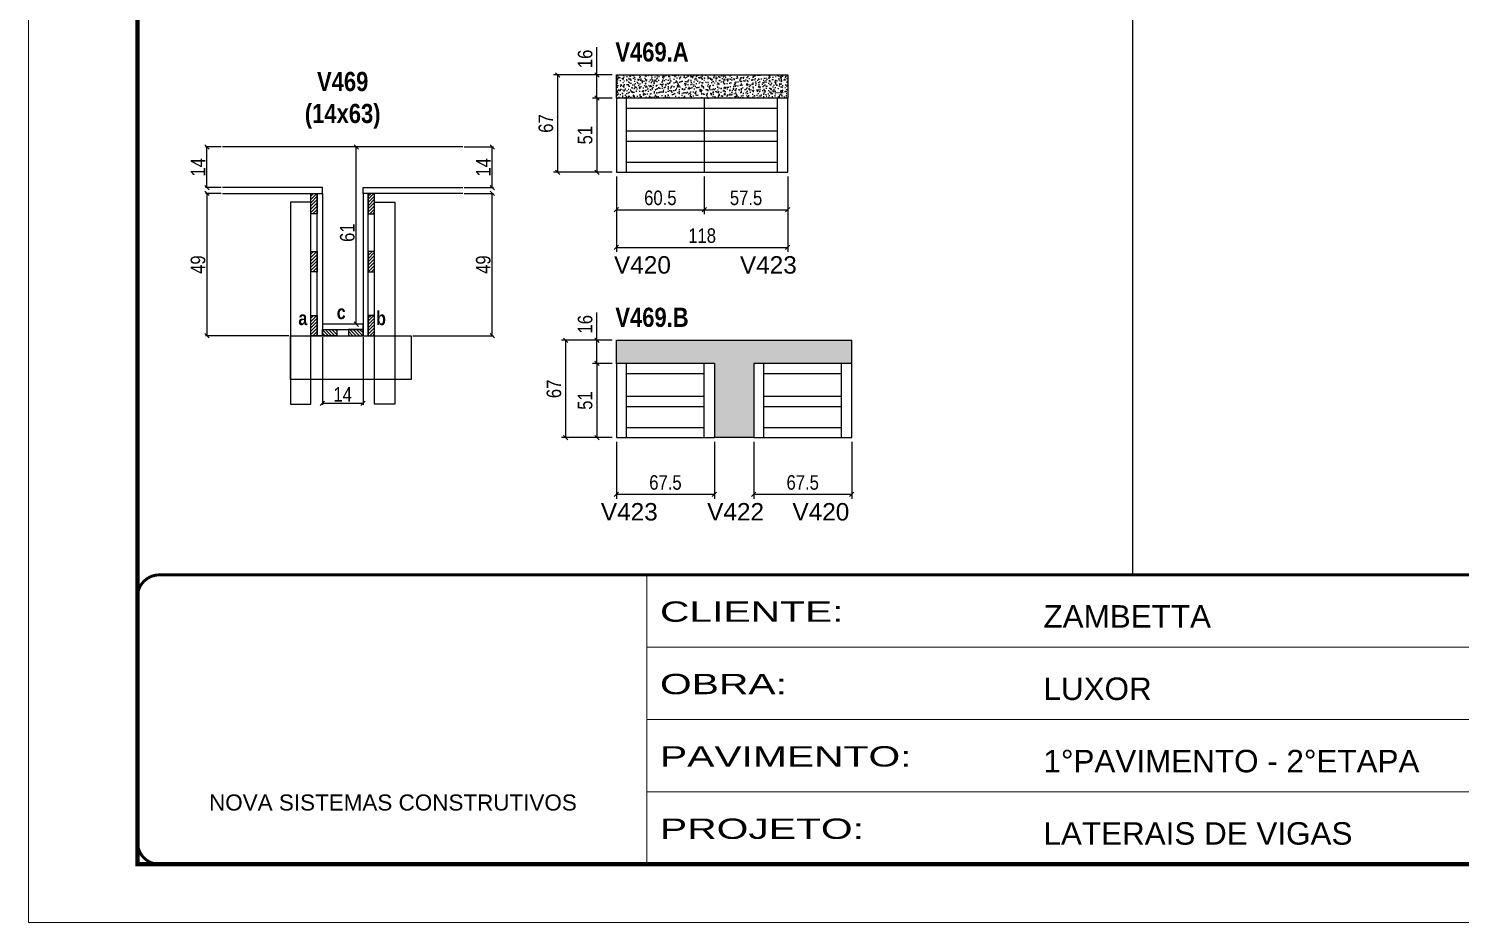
# Model space of a CAD drawing. Extents: x 3309 to 9563, y -2522 to 14608.
# Drawn here: x 8078 to 9064, y 10112 to 10727 of the extents above; entities that cross this region are included whole.
import ezdxf

# ---------------------------------------------------------------- set-up
doc = ezdxf.new("R2010")
doc.units = 0
doc.linetypes.add('CONTINUO', pattern=[0])
doc.linetypes.add('DASHED', pattern=[0.75, 0.5, -0.25])
for name, color, linetype in [('5', 5, 'Continuous'), ('COTA', 241, 'Continuous'), ('detalhes', 4, 'Continuous'), ('NOMENCLATURA', 7, 'Continuous'), ('Painéis', 200, 'Continuous'), ('SARR_2.2x7', 40, 'Continuous'), ('SARR_3.5x7', 81, 'Continuous')]:
    doc.layers.add(name, color=color, linetype=linetype)
for name, color, linetype, lineweight in [('CONCRETO', 251, 'Continuous', 25), ('Folhas', 255, 'Continuous', 9), ('SARRAFO DE PRESSAO', 251, 'DASHED', 9)]:
    doc.layers.add(name, color=color, linetype=linetype, lineweight=lineweight)
doc.styles.add('ARIAL', font='arial.ttf')
doc.styles.add('COTA TECNICA', font='techl___.ttf', dxfattribs={"height": 10})
doc.styles.add('COTA TECNICA 2X', font='techl___.ttf', dxfattribs={"height": 10})
doc.styles.get("Standard").update_dxf_attribs({"font": 'arial.ttf'})
doc.styles.add('TECNICA', font='techb___.ttf', dxfattribs={"height": 10})
doc.styles.add('Tecnologia', font='')
doc.styles.get('Tecnologia').set_extended_font_data('Forgotten Futurist')
doc.dimstyles.new('PAINEL', dxfattribs={"dimtxt": 10, "dimasz": 3, "dimexe": 3, "dimexo": 3, "dimgap": 3, "dimtad": 1, "dimdec": 1, "dimzin": 12, "dimdsep": 46, "dimtxsty": 'COTA TECNICA', "dimblk1": 'OBLIQUE', "dimblk2": 'OBLIQUE', "dimsah": 1, "dimcen": 0.9, "dimclrd": 4, "dimclre": 4, "dimclrt": 240, "dimadec": 1, "dimazin": 3, "dimtfac": 1, "dimtdec": 1, "dimtmove": 0, "dimatfit": 3, "dimfxl": 1, "dimtolj": 1, "dimtzin": 12, "dimarcsym": 0})
doc.dimstyles.new('SECAO', dxfattribs={"dimscale": 0.333333, "dimtxt": 5, "dimasz": 9, "dimexe": 3, "dimexo": 3, "dimgap": 3, "dimtad": 1, "dimdec": 1, "dimlfac": 0.5, "dimzin": 12, "dimdsep": 46, "dimtxsty": 'COTA TECNICA 2X', "dimblk1": 'OBLIQUE', "dimblk2": 'OBLIQUE', "dimsah": 1, "dimcen": 0.9, "dimclrd": 4, "dimclre": 4, "dimclrt": 240, "dimadec": 1, "dimazin": 3, "dimtfac": 1, "dimtdec": 1, "dimtmove": 0, "dimatfit": 3, "dimfxl": 1, "dimtolj": 1, "dimtzin": 12, "dimarcsym": 0})
pattern_1 = [(45, (-115240.0796, -22661.525), (-1.122532015, 1.122532015), [])]

# ---------------------------------------------------------------- blocks, each defined once
blk = doc.blocks.new('9999999999')
at = {"color": 30, "linetype": 'CONTINUO'}
for p, q in [((98564.56, 34230.21), (98564.56, 34429.45)), ((98564.56, 34379.64), (99583.98, 34379.64)), ((98564.56, 34329.83), (99487.98, 34329.83)), ((98564.56, 34280.02), (99487.98, 34280.02))]:
    blk.add_line(p, q, dxfattribs=at)
at = {"color": 30, "linetype": 'CONTINUO', "const_width": 2}
blk.add_lwpolyline([(99583.98, 34230.21), (99583.98, 34414.45, 0.414214), (99568.98, 34429.45), (98228.98, 34429.45, 0.414214), (98213.98, 34414.45), (98213.98, 34245.21, 0.414214), (98228.98, 34230.21), (99583.98, 34230.21)], format="xyb", dxfattribs=at)
at = {"layer": 'Folhas'}
blk.add_lwpolyline([(98138.98, 34190.21), (99623.98, 34190.21), (99623.98, 35240.21), (98138.98, 35240.21)], close=True, dxfattribs=at)
at = {"layer": 'Folhas', "color": 30, "const_width": 3}
blk.add_lwpolyline([(98213.98, 34230.21), (99583.98, 34230.21), (99583.98, 35200.21), (98213.98, 35200.21)], close=True, dxfattribs=at)
at = {"color": 7, "linetype": 'Continuous', "ltscale": 5, "style": 'ARIAL'}
for s, height, p in [('ZAMBETTA', 15.483, (98837.68, 34393.13)), ('LUXOR', 15.483, (98837.68, 34343.32)), ('1°PAVIMENTO - 2°ETAPA', 15.4829, (98837.68, 34293.51)), ('NOVA SISTEMAS CONSTRUTIVOS', 11.0592, (98263.19, 34267.21)), ('LATERAIS DE VIGAS', 15.4829, (98837.68, 34243.7))]:
    blk.add_text(s, height=height, dxfattribs=at).set_placement(p)
at = {"layer": 'Folhas', "color": 7, "style": 'Tecnologia', "width": 1.5}
for s, p in [('CLIENTE:', (98573.65, 34397.17)), ('OBRA:', (98573.65, 34347.31)), ('PAVIMENTO:', (98573.65, 34297.5)), ('PROJETO:', (98573.65, 34247.69))]:
    blk.add_text(s, height=14, dxfattribs=at).set_placement(p)
blk = doc.blocks.new('_Oblique')
at = {"color": 0, "linetype": 'ByBlock', "lineweight": -2}
blk.add_line((-0.5, -0.5), (0.5, 0.5), dxfattribs=at)
blk = doc.blocks.new('*D465')
at = {"layer": 'COTA', "color": 4, "lineweight": -2, "transparency": 16777216}
for p, q in [((8210.39, 10614.01), (8199.6, 10614.01)), ((8200.6, 10614.01), (8200.6, 10516.01)), ((8257.09, 10516.01), (8199.6, 10516.01))]:
    blk.add_line(p, q, dxfattribs=at)
at = {"layer": 'Defpoints', "color": 0, "transparency": 16777216}
for p in [(8211.39, 10614.01), (8200.6, 10516.01), (8258.09, 10516.01, 0)]:
    blk.add_point(p, dxfattribs=at)
at = {"layer": 'COTA', "color": 4, "lineweight": -2, "transparency": 16777216, "xscale": 3, "yscale": 3, "zscale": 3}
for p, rotation in [((8200.6, 10614.01), 90), ((8200.6, 10516.01), 270)]:
    blk.add_blockref('_Oblique', p, dxfattribs=dict(at, rotation=rotation))
at = {"layer": 'COTA', "color": 240, "transparency": 16777216, "insert": (8194.5, 10565.01), "char_height": 10, "attachment_point": 5, "rotation": 90, "style": 'COTA TECNICA 2X'}
blk.add_mtext('\\A1;49', dxfattribs=at)
blk = doc.blocks.new('*D466')
at = {"layer": 'COTA', "color": 4, "lineweight": -2, "transparency": 16777216}
for p, q in [((8307.09, 10646.01), (8302.42, 10646.01)), ((8303.42, 10524.01), (8303.42, 10646.01)), ((8307.09, 10524.01), (8302.42, 10524.01))]:
    blk.add_line(p, q, dxfattribs=at)
at = {"layer": 'Defpoints', "color": 0, "transparency": 16777216}
for p in [(8303.42, 10646.01), (8308.09, 10646.01), (8308.09, 10524.01)]:
    blk.add_point(p, dxfattribs=at)
at = {"layer": 'COTA', "color": 4, "lineweight": -2, "transparency": 16777216, "xscale": 3, "yscale": 3, "zscale": 3}
for p, rotation in [((8303.42, 10646.01), 90), ((8303.42, 10524.01), 270)]:
    blk.add_blockref('_Oblique', p, dxfattribs=dict(at, rotation=rotation))
at = {"layer": 'COTA', "color": 240, "transparency": 16777216, "insert": (8297.31, 10587.01), "char_height": 10, "attachment_point": 5, "rotation": 90, "style": 'COTA TECNICA 2X'}
blk.add_mtext('\\A1;61', dxfattribs=at)
blk = doc.blocks.new('*D485')
at = {"layer": 'COTA', "color": 4, "lineweight": -2, "transparency": 16777216}
for p, q in [((8210.39, 10646.01), (8199.6, 10646.01)), ((8200.6, 10618.01), (8200.6, 10646.01)), ((8210.39, 10618.01), (8199.6, 10618.01))]:
    blk.add_line(p, q, dxfattribs=at)
at = {"layer": 'Defpoints', "color": 0, "transparency": 16777216}
for p in [(8200.6, 10646.01), (8211.39, 10646.01), (8211.39, 10618.01)]:
    blk.add_point(p, dxfattribs=at)
at = {"layer": 'COTA', "color": 4, "lineweight": -2, "transparency": 16777216, "xscale": 3, "yscale": 3, "zscale": 3}
for p, rotation in [((8200.6, 10646.01), 90), ((8200.6, 10618.01), 270)]:
    blk.add_blockref('_Oblique', p, dxfattribs=dict(at, rotation=rotation))
at = {"layer": 'COTA', "color": 240, "transparency": 16777216, "insert": (8194.53, 10632.01), "char_height": 10, "attachment_point": 5, "rotation": 90, "style": 'COTA TECNICA 2X'}
blk.add_mtext('\\A1;14', dxfattribs=at)
blk = doc.blocks.new('*D486')
at = {"layer": 'COTA', "color": 4, "lineweight": -2, "transparency": 16777216}
for p, q in [((8280.09, 10515.01), (8280.09, 10468.57)), ((8308.09, 10515.01), (8308.09, 10468.57)), ((8280.09, 10469.57), (8308.09, 10469.57))]:
    blk.add_line(p, q, dxfattribs=at)
at = {"layer": 'Defpoints', "color": 0, "transparency": 16777216}
for p in [(8280.09, 10516.01), (8308.09, 10516.01), (8308.09, 10469.57)]:
    blk.add_point(p, dxfattribs=at)
at = {"layer": 'COTA', "color": 4, "lineweight": -2, "transparency": 16777216, "xscale": 3, "yscale": 3, "zscale": 3, "rotation": 180}
blk.add_blockref('_Oblique', (8280.09, 10469.57), dxfattribs=at)
at = {"layer": 'COTA', "color": 4, "lineweight": -2, "transparency": 16777216, "xscale": 3, "yscale": 3, "zscale": 3}
blk.add_blockref('_Oblique', (8308.09, 10469.57), dxfattribs=at)
at = {"layer": 'COTA', "color": 240, "transparency": 16777216, "insert": (8294.09, 10475.64), "char_height": 10, "attachment_point": 5, "style": 'COTA TECNICA 2X'}
blk.add_mtext('\\A1;14', dxfattribs=at)
blk = doc.blocks.new('*D487')
at = {"layer": 'COTA', "color": 4, "lineweight": -2, "transparency": 16777216}
for p, q in [((8377.79, 10614.01), (8398.02, 10614.01)), ((8397.02, 10516.01), (8397.02, 10614.01)), ((8342.28, 10516.01), (8398.02, 10516.01))]:
    blk.add_line(p, q, dxfattribs=at)
at = {"layer": 'Defpoints', "color": 0, "transparency": 16777216}
for p in [(8376.79, 10614.01), (8397.02, 10614.01), (8341.28, 10516.01)]:
    blk.add_point(p, dxfattribs=at)
at = {"layer": 'COTA', "color": 4, "lineweight": -2, "transparency": 16777216, "xscale": 3, "yscale": 3, "zscale": 3}
for p, rotation in [((8397.02, 10614.01), 90), ((8397.02, 10516.01), 270)]:
    blk.add_blockref('_Oblique', p, dxfattribs=dict(at, rotation=rotation))
at = {"layer": 'COTA', "color": 240, "transparency": 16777216, "insert": (8390.92, 10565.01), "char_height": 10, "attachment_point": 5, "rotation": 90, "style": 'COTA TECNICA 2X'}
blk.add_mtext('\\A1;49', dxfattribs=at)
blk = doc.blocks.new('*D488')
at = {"layer": 'COTA', "color": 4, "lineweight": -2, "transparency": 16777216}
for p, q in [((8377.79, 10646.01), (8398.02, 10646.01)), ((8397.02, 10618.01), (8397.02, 10646.01)), ((8377.79, 10618.01), (8398.02, 10618.01))]:
    blk.add_line(p, q, dxfattribs=at)
at = {"layer": 'Defpoints', "color": 0, "transparency": 16777216}
for p in [(8376.79, 10646.01), (8397.02, 10646.01), (8376.79, 10618.01)]:
    blk.add_point(p, dxfattribs=at)
at = {"layer": 'COTA', "color": 4, "lineweight": -2, "transparency": 16777216, "xscale": 3, "yscale": 3, "zscale": 3}
for p, rotation in [((8397.02, 10646.01), 90), ((8397.02, 10618.01), 270)]:
    blk.add_blockref('_Oblique', p, dxfattribs=dict(at, rotation=rotation))
at = {"layer": 'COTA', "color": 240, "transparency": 16777216, "insert": (8390.95, 10632.01), "char_height": 10, "attachment_point": 5, "rotation": 90, "style": 'COTA TECNICA 2X'}
blk.add_mtext('\\A1;14', dxfattribs=at)
blk = doc.blocks.new('*D489')
at = {"layer": 'COTA', "color": 4, "lineweight": -2, "transparency": 16777216}
for p, q in [((8482.56, 10442.95), (8482.56, 10403.86)), ((8550.06, 10442.95), (8550.06, 10403.86)), ((8482.56, 10406.86), (8550.06, 10406.86))]:
    blk.add_line(p, q, dxfattribs=at)
at = {"layer": 'Defpoints', "color": 0, "transparency": 16777216}
for p in [(8482.56, 10445.95), (8550.06, 10445.95), (8550.06, 10406.86)]:
    blk.add_point(p, dxfattribs=at)
at = {"layer": 'COTA', "color": 4, "lineweight": -2, "transparency": 16777216, "xscale": 3, "yscale": 3, "zscale": 3, "rotation": 180}
blk.add_blockref('_Oblique', (8482.56, 10406.86), dxfattribs=at)
at = {"layer": 'COTA', "color": 4, "lineweight": -2, "transparency": 16777216, "xscale": 3, "yscale": 3, "zscale": 3}
blk.add_blockref('_Oblique', (8550.06, 10406.86), dxfattribs=at)
at = {"layer": 'COTA', "color": 240, "transparency": 16777216, "insert": (8516.31, 10414.97), "char_height": 10, "attachment_point": 5, "style": 'COTA TECNICA'}
blk.add_mtext('\\A1;67.5', dxfattribs=at)
blk = doc.blocks.new('*D490')
at = {"layer": 'COTA', "color": 4, "lineweight": -2, "transparency": 16777216}
for p, q in [((8577.06, 10442.95), (8577.06, 10403.86)), ((8644.56, 10442.95), (8644.56, 10403.86)), ((8577.06, 10406.86), (8644.56, 10406.86))]:
    blk.add_line(p, q, dxfattribs=at)
at = {"layer": 'Defpoints', "color": 0, "transparency": 16777216}
for p in [(8577.06, 10445.95), (8644.56, 10445.95), (8644.56, 10406.86)]:
    blk.add_point(p, dxfattribs=at)
at = {"layer": 'COTA', "color": 4, "lineweight": -2, "transparency": 16777216, "xscale": 3, "yscale": 3, "zscale": 3, "rotation": 180}
blk.add_blockref('_Oblique', (8577.06, 10406.86), dxfattribs=at)
at = {"layer": 'COTA', "color": 4, "lineweight": -2, "transparency": 16777216, "xscale": 3, "yscale": 3, "zscale": 3}
blk.add_blockref('_Oblique', (8644.56, 10406.86), dxfattribs=at)
at = {"layer": 'COTA', "color": 240, "transparency": 16777216, "insert": (8610.81, 10414.97), "char_height": 10, "attachment_point": 5, "style": 'COTA TECNICA'}
blk.add_mtext('\\A1;67.5', dxfattribs=at)
blk = doc.blocks.new('*D491')
at = {"layer": 'COTA', "color": 4, "lineweight": -2, "transparency": 16777216}
for p, q in [((8479.56, 10496.95), (8466.15, 10496.95)), ((8469.15, 10496.95), (8469.15, 10445.95)), ((8479.56, 10445.95), (8466.15, 10445.95))]:
    blk.add_line(p, q, dxfattribs=at)
at = {"layer": 'Defpoints', "color": 0, "transparency": 16777216}
for p in [(8482.56, 10496.95), (8469.15, 10445.95), (8482.56, 10445.95)]:
    blk.add_point(p, dxfattribs=at)
at = {"layer": 'COTA', "color": 4, "lineweight": -2, "transparency": 16777216, "xscale": 3, "yscale": 3, "zscale": 3}
for p, rotation in [((8469.15, 10496.95), 90), ((8469.15, 10445.95), 270)]:
    blk.add_blockref('_Oblique', p, dxfattribs=dict(at, rotation=rotation))
at = {"layer": 'COTA', "color": 240, "transparency": 16777216, "insert": (8461.04, 10471.45), "char_height": 10, "attachment_point": 5, "rotation": 90, "style": 'COTA TECNICA'}
blk.add_mtext('\\A1;51', dxfattribs=at)
blk = doc.blocks.new('*D492')
at = {"layer": 'COTA', "color": 4, "lineweight": -2, "transparency": 16777216}
for p, q in [((8469.15, 10512.95), (8469.15, 10531.97)), ((8479.56, 10512.95), (8466.15, 10512.95)), ((8469.15, 10496.95), (8469.15, 10512.95)), ((8479.56, 10496.95), (8466.15, 10496.95))]:
    blk.add_line(p, q, dxfattribs=at)
at = {"layer": 'Defpoints', "color": 0, "transparency": 16777216}
for p in [(8469.15, 10512.95), (8482.56, 10512.95), (8482.56, 10496.95)]:
    blk.add_point(p, dxfattribs=at)
at = {"layer": 'COTA', "color": 4, "lineweight": -2, "transparency": 16777216, "xscale": 3, "yscale": 3, "zscale": 3}
for p, rotation in [((8469.15, 10512.95), 90), ((8469.15, 10496.95), 270)]:
    blk.add_blockref('_Oblique', p, dxfattribs=dict(at, rotation=rotation))
at = {"layer": 'COTA', "color": 240, "transparency": 16777216, "insert": (8461.04, 10523.96), "char_height": 10, "attachment_point": 5, "rotation": 90, "style": 'COTA TECNICA'}
blk.add_mtext('\\A1;16', dxfattribs=at)
blk = doc.blocks.new('*D493')
at = {"layer": 'COTA', "color": 4, "lineweight": -2, "transparency": 16777216}
for p, q in [((8479.56, 10512.95), (8444.68, 10512.95)), ((8447.68, 10445.95), (8447.68, 10512.95)), ((8479.56, 10445.95), (8444.68, 10445.95))]:
    blk.add_line(p, q, dxfattribs=at)
at = {"layer": 'Defpoints', "color": 0, "transparency": 16777216}
for p in [(8447.68, 10512.95), (8482.56, 10512.95), (8482.56, 10445.95)]:
    blk.add_point(p, dxfattribs=at)
at = {"layer": 'COTA', "color": 4, "lineweight": -2, "transparency": 16777216, "xscale": 3, "yscale": 3, "zscale": 3}
for p, rotation in [((8447.68, 10512.95), 90), ((8447.68, 10445.95), 270)]:
    blk.add_blockref('_Oblique', p, dxfattribs=dict(at, rotation=rotation))
at = {"layer": 'COTA', "color": 240, "transparency": 16777216, "insert": (8439.58, 10479.45), "char_height": 10, "attachment_point": 5, "rotation": 90, "style": 'COTA TECNICA'}
blk.add_mtext('\\A1;67', dxfattribs=at)
blk = doc.blocks.new('*D494')
at = {"layer": 'COTA', "color": 4, "lineweight": -2, "transparency": 16777216}
for p, q in [((8482.56, 10625.66), (8482.56, 10573.83)), ((8600.56, 10625.66), (8600.56, 10573.83)), ((8482.56, 10576.83), (8600.56, 10576.83))]:
    blk.add_line(p, q, dxfattribs=at)
at = {"layer": 'Defpoints', "color": 0, "transparency": 16777216}
for p in [(8482.56, 10628.66), (8600.56, 10628.66), (8600.56, 10576.83)]:
    blk.add_point(p, dxfattribs=at)
at = {"layer": 'COTA', "color": 4, "lineweight": -2, "transparency": 16777216, "xscale": 3, "yscale": 3, "zscale": 3, "rotation": 180}
blk.add_blockref('_Oblique', (8482.56, 10576.83), dxfattribs=at)
at = {"layer": 'COTA', "color": 4, "lineweight": -2, "transparency": 16777216, "xscale": 3, "yscale": 3, "zscale": 3}
blk.add_blockref('_Oblique', (8600.56, 10576.83), dxfattribs=at)
at = {"layer": 'COTA', "color": 240, "transparency": 16777216, "insert": (8541.56, 10584.93), "char_height": 10, "attachment_point": 5, "style": 'COTA TECNICA'}
blk.add_mtext('\\A1;118', dxfattribs=at)
blk = doc.blocks.new('*D495')
at = {"layer": 'COTA', "color": 4, "lineweight": -2, "transparency": 16777216}
for p, q in [((8482.56, 10625.66), (8482.56, 10599.82)), ((8543.06, 10625.66), (8543.06, 10599.82)), ((8482.56, 10602.82), (8543.06, 10602.82))]:
    blk.add_line(p, q, dxfattribs=at)
at = {"layer": 'Defpoints', "color": 0, "transparency": 16777216}
for p in [(8482.56, 10628.66), (8543.06, 10628.66), (8543.06, 10602.82)]:
    blk.add_point(p, dxfattribs=at)
at = {"layer": 'COTA', "color": 4, "lineweight": -2, "transparency": 16777216, "xscale": 3, "yscale": 3, "zscale": 3, "rotation": 180}
blk.add_blockref('_Oblique', (8482.56, 10602.82), dxfattribs=at)
at = {"layer": 'COTA', "color": 4, "lineweight": -2, "transparency": 16777216, "xscale": 3, "yscale": 3, "zscale": 3}
blk.add_blockref('_Oblique', (8543.06, 10602.82), dxfattribs=at)
at = {"layer": 'COTA', "color": 240, "transparency": 16777216, "insert": (8512.81, 10610.93), "char_height": 10, "attachment_point": 5, "style": 'COTA TECNICA'}
blk.add_mtext('\\A1;60.5', dxfattribs=at)
blk = doc.blocks.new('*D496')
at = {"layer": 'COTA', "color": 4, "lineweight": -2, "transparency": 16777216}
for p, q in [((8543.06, 10625.66), (8543.06, 10599.82)), ((8600.56, 10625.66), (8600.56, 10599.82)), ((8543.06, 10602.82), (8600.56, 10602.82))]:
    blk.add_line(p, q, dxfattribs=at)
at = {"layer": 'Defpoints', "color": 0, "transparency": 16777216}
for p in [(8543.06, 10628.66), (8600.56, 10628.66), (8600.56, 10602.82)]:
    blk.add_point(p, dxfattribs=at)
at = {"layer": 'COTA', "color": 4, "lineweight": -2, "transparency": 16777216, "xscale": 3, "yscale": 3, "zscale": 3, "rotation": 180}
blk.add_blockref('_Oblique', (8543.06, 10602.82), dxfattribs=at)
at = {"layer": 'COTA', "color": 4, "lineweight": -2, "transparency": 16777216, "xscale": 3, "yscale": 3, "zscale": 3}
blk.add_blockref('_Oblique', (8600.56, 10602.82), dxfattribs=at)
at = {"layer": 'COTA', "color": 240, "transparency": 16777216, "insert": (8571.81, 10610.93), "char_height": 10, "attachment_point": 5, "style": 'COTA TECNICA'}
blk.add_mtext('\\A1;57.5', dxfattribs=at)
blk = doc.blocks.new('*D497')
at = {"layer": 'COTA', "color": 4, "lineweight": -2, "transparency": 16777216}
for p, q in [((8479.56, 10679.66), (8466.15, 10679.66)), ((8469.15, 10679.66), (8469.15, 10628.66)), ((8479.56, 10628.66), (8466.15, 10628.66))]:
    blk.add_line(p, q, dxfattribs=at)
at = {"layer": 'Defpoints', "color": 0, "transparency": 16777216}
for p in [(8482.56, 10679.66), (8469.15, 10628.66), (8482.56, 10628.66)]:
    blk.add_point(p, dxfattribs=at)
at = {"layer": 'COTA', "color": 4, "lineweight": -2, "transparency": 16777216, "xscale": 3, "yscale": 3, "zscale": 3}
for p, rotation in [((8469.15, 10679.66), 90), ((8469.15, 10628.66), 270)]:
    blk.add_blockref('_Oblique', p, dxfattribs=dict(at, rotation=rotation))
at = {"layer": 'COTA', "color": 240, "transparency": 16777216, "insert": (8461.04, 10654.16), "char_height": 10, "attachment_point": 5, "rotation": 90, "style": 'COTA TECNICA'}
blk.add_mtext('\\A1;51', dxfattribs=at)
blk = doc.blocks.new('*D498')
at = {"layer": 'COTA', "color": 4, "lineweight": -2, "transparency": 16777216}
for p, q in [((8469.15, 10695.66), (8469.15, 10714.67)), ((8479.56, 10695.66), (8466.15, 10695.66)), ((8469.15, 10679.66), (8469.15, 10695.66)), ((8479.56, 10679.66), (8466.15, 10679.66))]:
    blk.add_line(p, q, dxfattribs=at)
at = {"layer": 'Defpoints', "color": 0, "transparency": 16777216}
for p in [(8469.15, 10695.66), (8482.56, 10695.66), (8482.56, 10679.66)]:
    blk.add_point(p, dxfattribs=at)
at = {"layer": 'COTA', "color": 4, "lineweight": -2, "transparency": 16777216, "xscale": 3, "yscale": 3, "zscale": 3}
for p, rotation in [((8469.15, 10695.66), 90), ((8469.15, 10679.66), 270)]:
    blk.add_blockref('_Oblique', p, dxfattribs=dict(at, rotation=rotation))
at = {"layer": 'COTA', "color": 240, "transparency": 16777216, "insert": (8461.04, 10706.66), "char_height": 10, "attachment_point": 5, "rotation": 90, "style": 'COTA TECNICA'}
blk.add_mtext('\\A1;16', dxfattribs=at)
blk = doc.blocks.new('*D499')
at = {"layer": 'COTA', "color": 4, "lineweight": -2, "transparency": 16777216}
for p, q in [((8479.56, 10695.66), (8439.13, 10695.66)), ((8442.13, 10628.66), (8442.13, 10695.66)), ((8479.56, 10628.66), (8439.13, 10628.66))]:
    blk.add_line(p, q, dxfattribs=at)
at = {"layer": 'Defpoints', "color": 0, "transparency": 16777216}
for p in [(8442.13, 10695.66), (8482.56, 10695.66), (8482.56, 10628.66)]:
    blk.add_point(p, dxfattribs=at)
at = {"layer": 'COTA', "color": 4, "lineweight": -2, "transparency": 16777216, "xscale": 3, "yscale": 3, "zscale": 3}
for p, rotation in [((8442.13, 10695.66), 90), ((8442.13, 10628.66), 270)]:
    blk.add_blockref('_Oblique', p, dxfattribs=dict(at, rotation=rotation))
at = {"layer": 'COTA', "color": 240, "transparency": 16777216, "insert": (8434.02, 10662.16), "char_height": 10, "attachment_point": 5, "rotation": 90, "style": 'COTA TECNICA'}
blk.add_mtext('\\A1;67', dxfattribs=at)

msp = doc.modelspace()

# ---------------------------------------------------------------- hatches: boundary and pattern name
at = {"layer": 'COTA'}
h = msp.add_hatch(dxfattribs=at)
h.set_pattern_fill('AR-CONC', color=256, scale=0.03)
h.set_pattern_definition([(50, (1585, 181.9274), (5.46554, -0.4781726), [0.5715, -6.2865]), (355, (1585, 181.9274), (-1.0573026, 5.7317054), [0.4572, -5.0292175]), (100.451445, (1585.4555, 181.8875), (4.4082374, 5.2535326), [0.4857003, -5.3427073]), (46.1842, (1585, 183.4514), (8.1323712, -1.26127), [0.85725, -9.42975]), (96.63556, (1585.678, 183.346), (7.122124, 7.4227837), [0.7285507, -8.014068]), (351.18415, (1585, 183.451), (7.122124, 7.422784), [0.685799, -7.543792]), (21, (1585.762, 183.0704), (4.5484317, -3.067956), [0.5715, -6.2865]), (326, (1585.762, 183.0704), (1.8540609, 5.525639), [0.4572, -5.0292]), (71.451445, (1586.141, 182.8147), (6.4024926, 2.457683), [0.4857003, -5.3426981]), (37.5, (1585, 181.9274), (0.0926581, 2.53665117), [0, -4.96824, 0, -5.1054, 0, -5.04825]), (7.5, (1585, 181.9274), (2.0045899, 3.00541724), [0, -2.91084, 0, -4.85394, 0, -1.92405]), (327.5, (1583.3007, 181.9274), (4.06771786, -0.17186232), [0, -1.905, 0, -5.9436, 0, -7.8867]), (317.5, (1582.5387, 181.9274), (4.4438754, 0.7627947), [0, -2.4765, 0, -3.94716, 0, -5.6007])])
h.paths.add_polyline_path([(8600.56, 10679.66), (8600.56, 10695.66), (8482.56, 10695.66), (8482.56, 10679.66)])
h = msp.add_hatch(dxfattribs=at)
h.set_pattern_fill('AR-CONC', color=256, scale=0.03)
h.set_pattern_definition([(50, (4, 755.728), (5.46554, -0.4781726), [0.5715, -6.2865]), (355, (4, 755.728), (-1.0573026, 5.7317054), [0.4572, -5.0292175]), (100.451445, (4.4555, 755.688), (4.4082374, 5.2535326), [0.4857003, -5.3427073]), (46.1842, (4, 757.252), (8.1323712, -1.26127), [0.85725, -9.42975]), (96.63556, (4.678, 757.147), (7.122124, 7.4227837), [0.7285507, -8.014068]), (351.18415, (4, 757.252), (7.122124, 7.422784), [0.685799, -7.543792]), (21, (4.762, 756.871), (4.5484317, -3.067956), [0.5715, -6.2865]), (326, (4.762, 756.871), (1.8540609, 5.525639), [0.4572, -5.0292]), (71.451445, (5.141, 756.615), (6.4024926, 2.457683), [0.4857003, -5.3426981]), (37.5, (4, 755.7278), (0.0926581, 2.53665117), [0, -4.96824, 0, -5.1054, 0, -5.04825]), (7.5, (4, 755.7278), (2.0045899, 3.00541724), [0, -2.91084, 0, -4.85394, 0, -1.92405]), (327.5, (2.3007, 755.7278), (4.06771786, -0.17186232), [0, -1.905, 0, -5.9436, 0, -7.8867]), (317.5, (1.5387, 755.7278), (4.4438754, 0.7627947), [0, -2.4765, 0, -3.94716, 0, -5.6007])])
h.paths.add_polyline_path([(8550.06, 10445.95), (8577.06, 10445.95), (8577.06, 10496.95), (8644.56, 10496.95), (8644.56, 10512.95), (8482.56, 10512.95), (8482.56, 10496.95), (8550.06, 10496.95)])
at = {"layer": 'SARR_2.2x7'}
h = msp.add_hatch(dxfattribs=at)
h.set_pattern_fill('ANSI31', color=256, scale=0.5)
h.set_pattern_definition([(45, (-115240.0796, -22621.525), (-1.122532015, 1.122532015), [])])
h.paths.add_polyline_path([(8272.09, 10600.01), (8276.49, 10600.01), (8276.49, 10614.01), (8272.09, 10614.01)])
h = msp.add_hatch(dxfattribs=at)
h.set_pattern_fill('ANSI31', color=256, scale=0.5)
h.set_pattern_definition([(45, (-115250.0796, -22621.525), (-1.122532015, 1.122532015), [])])
h.paths.add_polyline_path([(8316.09, 10600.01), (8311.69, 10600.01), (8311.69, 10614.01), (8316.09, 10614.01)])
h = msp.add_hatch(dxfattribs=at)
h.set_pattern_fill('ANSI31', color=256, scale=0.5)
h.set_pattern_definition(pattern_1)
h.paths.add_polyline_path([(8272.09, 10560.01), (8276.49, 10560.01), (8276.49, 10574.01), (8272.09, 10574.01)])
h = msp.add_hatch(dxfattribs=at)
h.set_pattern_fill('ANSI31', color=256, scale=0.5)
h.set_pattern_definition(pattern_1)
h.paths.add_polyline_path([(8316.09, 10560.01), (8311.69, 10560.01), (8311.69, 10574.01), (8316.09, 10574.01)])
h = msp.add_hatch(dxfattribs=at)
h.set_pattern_fill('ANSI31', color=256, scale=0.5)
h.set_pattern_definition([(45, (-115240.0796, -22705.525), (-1.122532015, 1.122532015), [])])
h.paths.add_polyline_path([(8272.09, 10516.01), (8276.49, 10516.01), (8276.49, 10530.01), (8272.09, 10530.01)])
h = msp.add_hatch(dxfattribs=at)
h.set_pattern_fill('ANSI31', color=256, scale=0.5)
h.set_pattern_definition([(45, (-115250.0796, -22705.525), (-1.122532015, 1.122532015), [])])
h.paths.add_polyline_path([(8316.09, 10516.01), (8311.69, 10516.01), (8311.69, 10530.01), (8316.09, 10530.01)])
h = msp.add_hatch(dxfattribs=at)
h.set_pattern_fill('ANSI31', color=256, scale=0.5, angle=90)
h.set_pattern_definition([(135, (41515.6287, -112996.1561), (-1.122532015, -1.122532015), [])])
h.paths.add_polyline_path([(8290.09, 10516.01), (8290.09, 10520.41), (8280.09, 10520.41), (8280.09, 10516.01)])
h = msp.add_hatch(dxfattribs=at)
h.set_pattern_fill('ANSI31', color=256, scale=0.5, angle=90)
h.set_pattern_definition([(135, (41505.6287, -112996.1561), (-1.122532015, -1.122532015), [])])
h.paths.add_polyline_path([(8298.09, 10520.41), (8298.09, 10516.01), (8308.09, 10516.01), (8308.09, 10520.41)])

# ---------------------------------------------------------------- linework, layer by layer
at = {"layer": 'CONCRETO', "linetype": 'Continuous'}
msp.add_line((8376.79, 10646.01), (8211.39, 10646.01), dxfattribs=at)
at = {"layer": 'COTA'}
for p, q in [((8837.87, 11122.13), (8837.87, 10351.38)), ((8482.56, 10679.66), (8482.56, 10695.66)), ((8482.56, 10695.66), (8600.56, 10695.66)), ((8600.56, 10695.66), (8600.56, 10679.66)), ((8482.56, 10496.95), (8482.56, 10512.95)), ((8482.56, 10512.95), (8644.56, 10512.95)), ((8644.56, 10496.95), (8644.56, 10512.95)), ((8577.06, 10445.95), (8550.06, 10445.95))]:
    msp.add_line(p, q, dxfattribs=at)
at = {"layer": 'Painéis', "linetype": 'ByBlock'}
for p, q in [((8600.56, 10679.66), (8482.56, 10679.66)), ((8482.56, 10679.66), (8482.56, 10628.66)), ((8543.06, 10679.66), (8543.06, 10628.66)), ((8600.56, 10628.66), (8600.56, 10679.66)), ((8482.56, 10628.66), (8600.56, 10628.66)), ((8550.06, 10496.95), (8482.56, 10496.95)), ((8482.56, 10496.95), (8482.56, 10445.95)), ((8550.06, 10496.95), (8550.06, 10445.95)), ((8644.56, 10496.95), (8577.06, 10496.95)), ((8577.06, 10496.95), (8577.06, 10445.95)), ((8644.56, 10445.95), (8644.56, 10496.95)), ((8482.56, 10445.95), (8550.06, 10445.95)), ((8577.06, 10445.95), (8644.56, 10445.95))]:
    msp.add_line(p, q, dxfattribs=at)
at = {"layer": 'Painéis', "linetype": 'Continuous'}
for points in [[(8211.39, 10614.01), (8280.09, 10614.01), (8280.09, 10618.01), (8211.39, 10618.01)], [(8376.79, 10614.01), (8308.09, 10614.01), (8308.09, 10618.01), (8376.79, 10618.01)]]:
    msp.add_lwpolyline(points, dxfattribs=at)
for points in [[(8276.49, 10516.01), (8276.49, 10614.01), (8280.09, 10614.01), (8280.09, 10516.01)], [(8311.69, 10516.01), (8311.69, 10614.01), (8308.09, 10614.01), (8308.09, 10516.01)], [(8308.09, 10524.01), (8280.09, 10524.01), (8280.09, 10520.41), (8308.09, 10520.41)]]:
    msp.add_lwpolyline(points, close=True, dxfattribs=at)
at = {"layer": 'SARR_2.2x7', "linetype": 'Continuous'}
for p, q in [((8489.56, 10628.66), (8489.56, 10679.66)), ((8593.56, 10628.66), (8593.56, 10679.66)), ((8489.56, 10672.66), (8543.06, 10672.66)), ((8543.06, 10672.66), (8593.56, 10672.66)), ((8489.56, 10657.11), (8543.06, 10657.11)), ((8543.06, 10657.11), (8593.56, 10657.11)), ((8489.56, 10650.11), (8543.06, 10650.11)), ((8543.06, 10650.11), (8593.56, 10650.11)), ((8489.56, 10635.66), (8543.06, 10635.66)), ((8543.06, 10635.66), (8593.56, 10635.66)), ((8489.56, 10445.95), (8489.56, 10496.95)), ((8489.56, 10489.95), (8543.06, 10489.95)), ((8543.06, 10445.95), (8543.06, 10496.95)), ((8584.06, 10445.95), (8584.06, 10496.95)), ((8584.06, 10489.95), (8637.56, 10489.95)), ((8637.56, 10445.95), (8637.56, 10496.95)), ((8489.56, 10474.43), (8543.06, 10474.43)), ((8584.06, 10474.43), (8637.56, 10474.43)), ((8489.56, 10467.43), (8543.06, 10467.43)), ((8584.06, 10467.43), (8637.56, 10467.43)), ((8489.56, 10452.95), (8543.06, 10452.95)), ((8584.06, 10452.95), (8637.56, 10452.95))]:
    msp.add_line(p, q, dxfattribs=at)
at = {"layer": 'SARR_2.2x7'}
for points in [[(8276.49, 10614.01), (8276.49, 10600.01), (8272.09, 10600.01), (8272.09, 10614.01)], [(8311.69, 10614.01), (8311.69, 10600.01), (8316.09, 10600.01), (8316.09, 10614.01)], [(8276.49, 10574.01), (8276.49, 10560.01), (8272.09, 10560.01), (8272.09, 10574.01)], [(8311.69, 10574.01), (8311.69, 10560.01), (8316.09, 10560.01), (8316.09, 10574.01)], [(8276.49, 10530.01), (8276.49, 10516.01), (8272.09, 10516.01), (8272.09, 10530.01)], [(8311.69, 10530.01), (8311.69, 10516.01), (8316.09, 10516.01), (8316.09, 10530.01)], [(8280.09, 10520.41), (8290.09, 10520.41), (8290.09, 10516.01), (8280.09, 10516.01)], [(8308.09, 10520.41), (8298.09, 10520.41), (8298.09, 10516.01), (8308.09, 10516.01)]]:
    msp.add_lwpolyline(points, close=True, dxfattribs=at)
at = {"layer": 'SARR_3.5x7'}
for points in [[(8272.09, 10608.01), (8258.09, 10608.01), (8258.09, 10469.04), (8272.09, 10469.04)], [(8316.09, 10608.01), (8330.09, 10608.01), (8330.09, 10469.04), (8316.09, 10469.04)], [(8258.09, 10516.01), (8341.28, 10516.01), (8341.28, 10485.92), (8258.09, 10485.92)]]:
    msp.add_lwpolyline(points, close=True, dxfattribs=at)

# ---------------------------------------------------------------- block references
at = {"layer": 'SARRAFO DE PRESSAO', "color": 6, "linetype": 'ByBlock'}
msp.add_blockref('9999999999', (-90061.11, -24078.07), dxfattribs=at)

# ---------------------------------------------------------------- texts
at = {"layer": '5', "linetype": 'Continuous'}
for s, rotation, p in [('V420', 0.00004, (8480.9, 10558.82)), ('V423', 359.99996, (8567.59, 10558.82)), ('V423', 359.99996, (8471.85, 10388.84)), ('V422', 0.00004, (8545.03, 10388.84)), ('V420', 359.99996, (8603.74, 10388.84))]:
    msp.add_text(s, height=12, rotation=rotation, dxfattribs=at).set_placement(p)
at = {"layer": 'detalhes', "style": 'TECNICA'}
for s, p in [('a', (8263.57, 10523.38)), ('c', (8290.01, 10527.48)), ('b', (8317.13, 10523.36))]:
    msp.add_text(s, height=9.6, dxfattribs=at).set_placement(p)
at = {"layer": 'NOMENCLATURA', "style": 'TECNICA'}
for s, p in [('V469.A', (8481.84, 10704.84)), ('V469.B', (8481.84, 10522.14))]:
    msp.add_text(s, height=13.2, dxfattribs=at).set_placement(p)
at = {"layer": 'NOMENCLATURA', "insert": (8294.09, 10697.71), "char_height": 13.2, "attachment_point": 2, "style": 'TECNICA'}
msp.add_mtext_dynamic_manual_height_columns('V469\\P(14x63)', width=300.2766, gutter_width=1, heights=[0], dxfattribs=at)

# ---------------------------------------------------------------- dimensions: what is measured, and where the dimension line sits
at = {"layer": 'COTA'}
for base, p1, p2, angle, dimstyle, picture, middle in [((8469.15, 10695.66), (8482.56, 10679.66), (8482.56, 10695.66), 90, 'PAINEL', '*D498', (8461.04, 10706.66)), ((8442.13, 10695.66), (8482.56, 10628.66), (8482.56, 10695.66), 90, 'PAINEL', '*D499', (8434.02, 10662.16)), ((8469.15, 10628.66), (8482.56, 10679.66), (8482.56, 10628.66), 90, 'PAINEL', '*D497', (8461.04, 10654.16)), ((8200.6, 10646.01), (8211.39, 10618.01), (8211.39, 10646.01), 90, 'SECAO', '*D485', (8194.53, 10632.01)), ((8397.02, 10646.01), (8376.79, 10618.01), (8376.79, 10646.01), 90, 'SECAO', '*D488', (8390.95, 10632.01)), ((8600.56, 10576.83), (8482.56, 10628.66), (8600.56, 10628.66), 180, 'PAINEL', '*D494', (8541.56, 10584.93)), ((8200.6, 10516.01), (8211.39, 10614.01), (8258.09, 10516.01), 90, 'SECAO', '*D465', (8194.5, 10565.01)), ((8397.02, 10614.01), (8341.28, 10516.01), (8376.79, 10614.01), 90, 'SECAO', '*D487', (8390.92, 10565.01)), ((8469.15, 10512.95), (8482.56, 10496.95), (8482.56, 10512.95), 90, 'PAINEL', '*D492', (8461.04, 10523.96)), ((8447.68, 10512.95), (8482.56, 10445.95), (8482.56, 10512.95), 90, 'PAINEL', '*D493', (8439.58, 10479.45)), ((8469.15, 10445.95), (8482.56, 10496.95), (8482.56, 10445.95), 90, 'PAINEL', '*D491', (8461.04, 10471.45))]:
    dim = msp.add_linear_dim(base=base, p1=p1, p2=p2, angle=angle, dimstyle=dimstyle, dxfattribs=at)
    dim.commit()
    dim.dimension.update_dxf_attribs({"geometry": picture, "text_midpoint": middle})
dim = msp.add_linear_dim(base=(8303.42, 10646.01), p1=(8308.09, 10524.01), p2=(8308.09, 10646.01), angle=90, dimstyle='SECAO', dxfattribs=at)
dim.commit()
dim.dimension.update_dxf_attribs({"geometry": '*D466', "text_midpoint": (8303.42, 10587.01), "dimtype": 160})
for base, p1, p2, dimstyle, picture, middle in [((8543.06, 10602.82), (8482.56, 10628.66), (8543.06, 10628.66), 'PAINEL', '*D495', (8512.81, 10610.93)), ((8308.09, 10469.57), (8280.09, 10516.01), (8308.09, 10516.01), 'SECAO', '*D486', (8294.09, 10475.64)), ((8550.06, 10406.86), (8482.56, 10445.95), (8550.06, 10445.95), 'PAINEL', '*D489', (8516.31, 10414.97))]:
    dim = msp.add_linear_dim(base=base, p1=p1, p2=p2, dimstyle=dimstyle, dxfattribs=at)
    dim.commit()
    dim.dimension.update_dxf_attribs({"geometry": picture, "text_midpoint": middle})
for base, p1, p2, picture, middle in [((8600.56, 10602.82), (8543.06, 10628.66), (8600.56, 10628.66), '*D496', (8571.81, 10610.93)), ((8644.56, 10406.86), (8577.06, 10445.95), (8644.56, 10445.95), '*D490', (8610.81, 10414.97))]:
    dim = msp.add_linear_dim(base=base, p1=p1, p2=p2, dimstyle='PAINEL', override={"dimtmove": 1}, dxfattribs=at)
    dim.commit()
    dim.dimension.update_dxf_attribs({"geometry": picture, "text_midpoint": middle})

doc.saveas('drawing.dxf')
